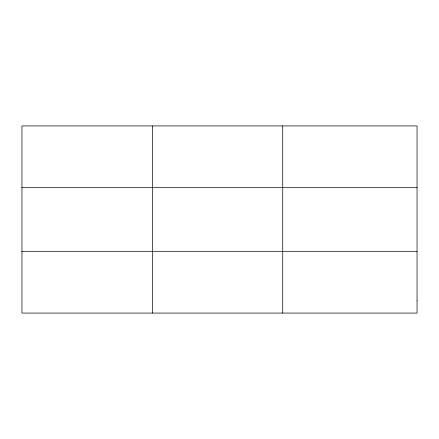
<?xml version="1.0" encoding="UTF-8"?>
<svg xmlns="http://www.w3.org/2000/svg" width="439" height="439" viewBox="0 0 439 439"><rect width="100%" height="100%" fill="white"/><g stroke="black" fill="none" stroke-linecap="round" stroke-linejoin="round"><path stroke-width="0.66" d="M152.333 125.927L152.333 313.073M282.716 125.927L282.716 313.073M21.95 187.683L417.05 187.683M21.95 251.317L417.05 251.317M417.05 300.72L417.05 313.073L21.95 313.073L21.95 125.927L417.05 125.927L417.05 300.72"/></g></svg>
